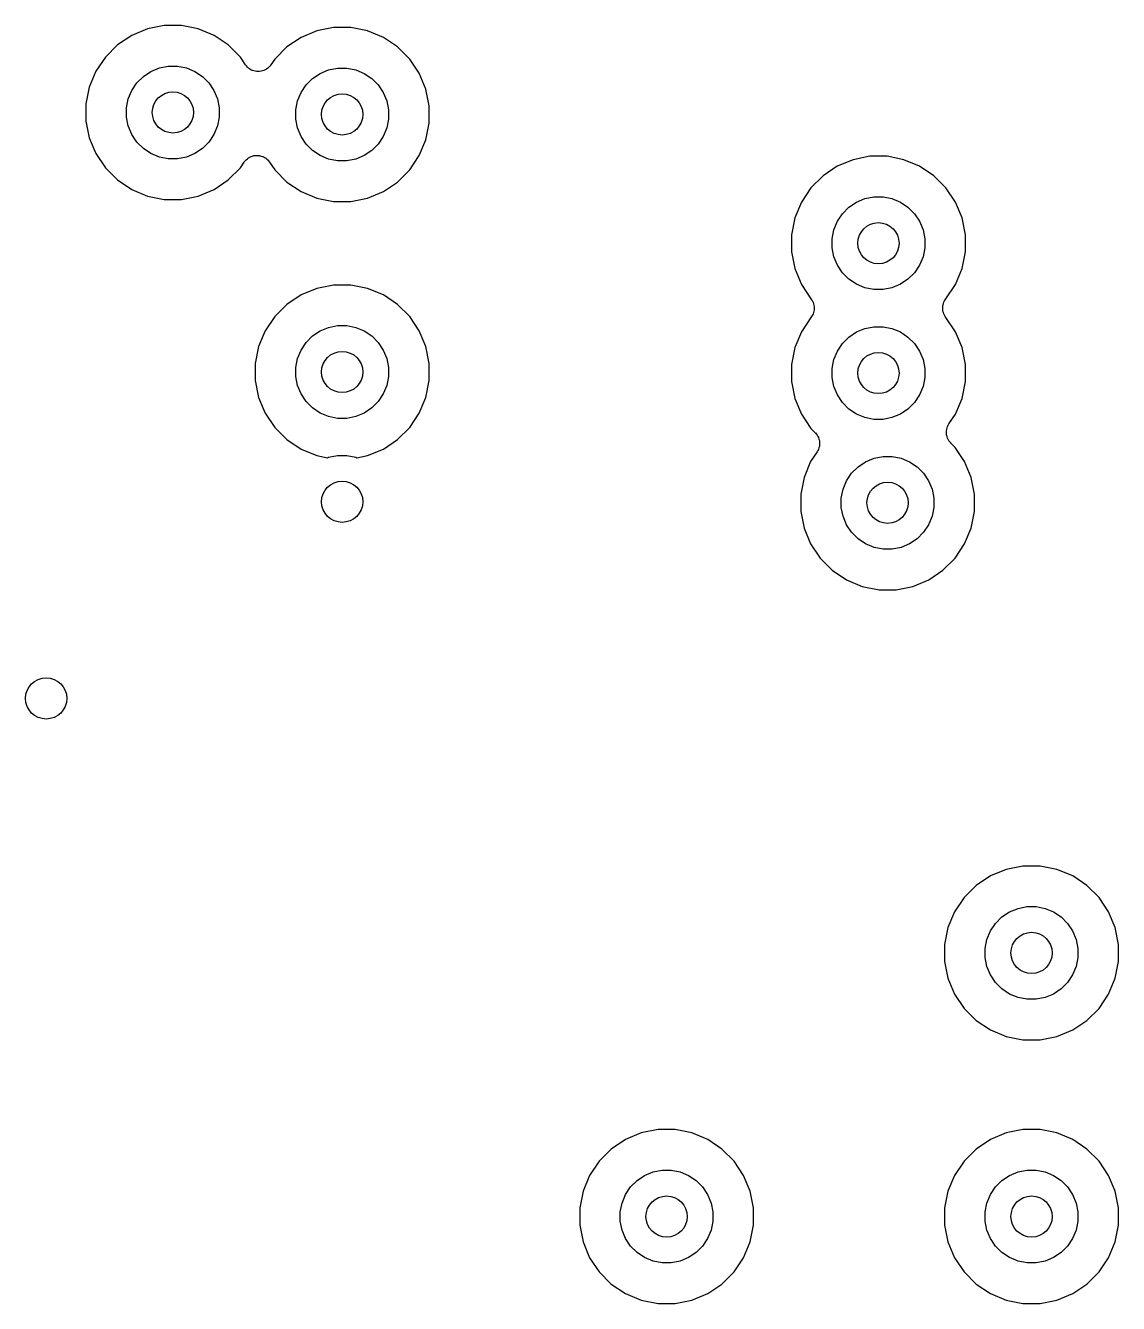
# Model space of a CAD drawing. Extents: x 3.6 to 7.49, y -4.48 to -2.36.
# Drawn here: x 6.7038 to 7.1282, y -3.9097 to -3.4135 of the extents above; entities that cross this region are included whole.
import ezdxf

# ---------------------------------------------------------------- set-up
doc = ezdxf.new("R2010")
doc.units = 0
doc.header["$MEASUREMENT"] = 0
doc.layers.add('BLACK', color=7, linetype='CONTINUOUS')

msp = doc.modelspace()

# ---------------------------------------------------------------- linework, layer by layer
at = {"layer": 'BLACK', "linetype": 'CONTINUOUS'}
for p, q in [((6.7577, -3.4135), (6.75118, -3.41479)), ((6.76435, -3.4135), (6.7577, -3.4135)), ((6.77087, -3.41479), (6.76435, -3.4135)), ((6.74504, -3.41734), (6.73951, -3.42103)), ((6.75118, -3.41479), (6.74504, -3.41734)), ((6.77701, -3.41734), (6.77087, -3.41479)), ((6.78254, -3.42103), (6.77701, -3.41734)), ((6.81079, -3.41812), (6.80526, -3.42182)), ((6.81693, -3.41558), (6.81079, -3.41812)), ((6.82345, -3.41428), (6.81693, -3.41558)), ((6.8301, -3.41428), (6.82345, -3.41428)), ((6.83662, -3.41558), (6.8301, -3.41428)), ((6.84276, -3.41812), (6.83662, -3.41558)), ((6.84828, -3.42182), (6.84276, -3.41812)), ((6.73951, -3.42103), (6.73481, -3.42573)), ((6.78724, -3.42573), (6.78254, -3.42103)), ((6.80526, -3.42182), (6.80056, -3.42652)), ((6.85299, -3.42652), (6.84828, -3.42182)), ((6.73481, -3.42573), (6.73112, -3.43126)), ((6.78925, -3.42874), (6.78724, -3.42573)), ((6.78961, -3.42918), (6.78925, -3.42874)), ((6.79902, -3.42881), (6.79866, -3.42924)), ((6.79904, -3.42879), (6.79902, -3.42881)), ((6.79907, -3.42874), (6.79904, -3.42878)), ((6.79904, -3.42878), (6.79904, -3.42879)), ((6.79904, -3.42879), (6.79904, -3.42879)), ((6.80056, -3.42652), (6.79907, -3.42874)), ((6.85668, -3.43205), (6.85299, -3.42652)), ((6.73112, -3.43126), (6.72857, -3.4374)), ((6.74704, -3.43577), (6.74955, -3.43326)), ((6.74955, -3.43326), (6.7525, -3.43129)), ((6.7525, -3.43129), (6.75577, -3.42994)), ((6.75577, -3.42994), (6.75925, -3.42924)), ((6.75925, -3.42924), (6.7628, -3.42924)), ((6.7628, -3.42924), (6.76627, -3.42994)), ((6.76627, -3.42994), (6.76955, -3.43129)), ((6.76955, -3.43129), (6.7725, -3.43326)), ((6.7725, -3.43326), (6.77501, -3.43577)), ((6.78996, -3.42961), (6.78961, -3.42918)), ((6.78997, -3.42962), (6.78996, -3.42961)), ((6.78998, -3.42963), (6.78997, -3.42962)), ((6.79042, -3.42999), (6.78998, -3.42963)), ((6.79085, -3.43035), (6.79042, -3.42999)), ((6.79086, -3.43036), (6.79085, -3.43035)), ((6.79087, -3.43037), (6.79086, -3.43036)), ((6.79136, -3.43063), (6.79087, -3.43037)), ((6.79186, -3.4309), (6.79136, -3.43063)), ((6.79187, -3.43091), (6.79186, -3.4309)), ((6.79189, -3.43091), (6.79187, -3.43091)), ((6.79242, -3.43108), (6.79189, -3.43091)), ((6.79296, -3.43124), (6.79242, -3.43108)), ((6.79297, -3.43125), (6.79296, -3.43124)), ((6.79299, -3.43125), (6.79297, -3.43125)), ((6.79355, -3.43131), (6.79299, -3.43125)), ((6.7941, -3.43137), (6.79355, -3.43131)), ((6.79412, -3.43137), (6.7941, -3.43137)), ((6.79413, -3.43137), (6.79412, -3.43137)), ((6.79469, -3.43132), (6.79413, -3.43137)), ((6.79525, -3.43127), (6.79469, -3.43132)), ((6.79527, -3.43126), (6.79525, -3.43127)), ((6.79528, -3.43126), (6.79527, -3.43126)), ((6.79581, -3.4311), (6.79528, -3.43126)), ((6.79636, -3.43094), (6.79581, -3.4311)), ((6.79637, -3.43094), (6.79636, -3.43094)), ((6.79639, -3.43093), (6.79637, -3.43094)), ((6.79688, -3.43067), (6.79639, -3.43093)), ((6.79738, -3.43041), (6.79688, -3.43067)), ((6.79739, -3.4304), (6.79738, -3.43041)), ((6.79741, -3.4304), (6.79739, -3.4304)), ((6.79784, -3.43005), (6.79741, -3.4304)), ((6.79828, -3.42969), (6.79784, -3.43005)), ((6.79829, -3.42968), (6.79828, -3.42969)), ((6.7983, -3.42967), (6.79829, -3.42968)), ((6.79866, -3.42924), (6.7983, -3.42967)), ((6.8153, -3.43405), (6.81825, -3.43208)), ((6.81825, -3.43208), (6.82152, -3.43072)), ((6.82152, -3.43072), (6.825, -3.43003)), ((6.825, -3.43003), (6.82854, -3.43003)), ((6.82854, -3.43003), (6.83202, -3.43072)), ((6.83202, -3.43072), (6.8353, -3.43208)), ((6.8353, -3.43208), (6.83825, -3.43405)), ((6.85922, -3.43819), (6.85668, -3.43205)), ((6.72857, -3.4374), (6.72728, -3.44392)), ((6.74372, -3.44199), (6.74507, -3.43872)), ((6.74507, -3.43872), (6.74704, -3.43577)), ((6.77501, -3.43577), (6.77698, -3.43872)), ((6.77698, -3.43872), (6.77833, -3.44199)), ((6.81082, -3.43951), (6.81279, -3.43656)), ((6.81279, -3.43656), (6.8153, -3.43405)), ((6.83825, -3.43405), (6.84075, -3.43656)), ((6.84075, -3.43656), (6.84272, -3.43951)), ((6.86052, -3.44471), (6.85922, -3.43819)), ((6.74302, -3.44547), (6.74372, -3.44199)), ((6.77833, -3.44199), (6.77902, -3.44547)), ((6.80877, -3.44626), (6.80946, -3.44278)), ((6.80946, -3.44278), (6.81082, -3.43951)), ((6.84272, -3.43951), (6.84408, -3.44278)), ((6.84408, -3.44278), (6.84477, -3.44626)), ((6.72728, -3.44392), (6.72728, -3.45057)), ((6.74302, -3.44902), (6.74302, -3.44547)), ((6.77902, -3.44547), (6.77902, -3.44902)), ((6.80877, -3.4498), (6.80877, -3.44626)), ((6.84477, -3.44626), (6.84477, -3.4498)), ((6.86052, -3.45136), (6.86052, -3.44471)), ((6.72728, -3.45057), (6.72857, -3.45709)), ((6.74372, -3.45249), (6.74302, -3.44902)), ((6.74507, -3.45577), (6.74372, -3.45249)), ((6.77833, -3.45249), (6.77698, -3.45577)), ((6.77902, -3.44902), (6.77833, -3.45249)), ((6.80946, -3.45328), (6.80877, -3.4498)), ((6.81082, -3.45656), (6.80946, -3.45328)), ((6.84408, -3.45328), (6.84272, -3.45656)), ((6.84477, -3.4498), (6.84408, -3.45328)), ((6.85922, -3.45788), (6.86052, -3.45136)), ((6.72857, -3.45709), (6.73112, -3.46323)), ((6.74704, -3.45872), (6.74507, -3.45577)), ((6.74955, -3.46123), (6.74704, -3.45872)), ((6.77501, -3.45872), (6.7725, -3.46123)), ((6.77698, -3.45577), (6.77501, -3.45872)), ((6.81279, -3.45951), (6.81082, -3.45656)), ((6.84272, -3.45656), (6.84075, -3.45951)), ((6.85668, -3.46402), (6.85922, -3.45788)), ((6.73112, -3.46323), (6.73481, -3.46876)), ((6.7525, -3.4632), (6.74955, -3.46123)), ((6.75577, -3.46455), (6.7525, -3.4632)), ((6.76955, -3.4632), (6.76627, -3.46455)), ((6.7725, -3.46123), (6.76955, -3.4632)), ((6.8153, -3.46201), (6.81279, -3.45951)), ((6.81825, -3.46398), (6.8153, -3.46201)), ((6.83825, -3.46201), (6.8353, -3.46398)), ((6.84075, -3.45951), (6.83825, -3.46201)), ((6.75925, -3.46524), (6.75577, -3.46455)), ((6.7628, -3.46524), (6.75925, -3.46524)), ((6.76627, -3.46455), (6.7628, -3.46524)), ((6.78724, -3.46876), (6.78872, -3.46653)), ((6.78872, -3.46653), (6.78875, -3.46649)), ((6.78875, -3.46649), (6.78877, -3.46646)), ((6.78875, -3.46649), (6.78875, -3.46649)), ((6.78875, -3.46649), (6.78875, -3.46649)), ((6.78877, -3.46646), (6.78913, -3.46603)), ((6.78913, -3.46603), (6.78949, -3.4656)), ((6.78949, -3.4656), (6.7895, -3.46559)), ((6.7895, -3.46559), (6.78951, -3.46558)), ((6.78951, -3.46558), (6.78995, -3.46523)), ((6.78995, -3.46523), (6.79039, -3.46488)), ((6.79039, -3.46488), (6.7904, -3.46487)), ((6.7904, -3.46487), (6.79041, -3.46486)), ((6.79041, -3.46486), (6.79091, -3.4646)), ((6.79091, -3.4646), (6.79141, -3.46434)), ((6.79141, -3.46434), (6.79142, -3.46434)), ((6.79142, -3.46434), (6.79144, -3.46433)), ((6.79144, -3.46433), (6.79198, -3.46417)), ((6.79198, -3.46417), (6.79251, -3.46401)), ((6.79251, -3.46401), (6.79253, -3.46401)), ((6.79253, -3.46401), (6.79254, -3.46401)), ((6.79254, -3.46401), (6.7931, -3.46396)), ((6.7931, -3.46396), (6.79366, -3.46391)), ((6.79366, -3.46391), (6.79368, -3.46391)), ((6.79368, -3.46391), (6.79369, -3.46391)), ((6.79369, -3.46391), (6.79425, -3.46397)), ((6.79425, -3.46397), (6.79481, -3.46402)), ((6.79481, -3.46402), (6.79482, -3.46403)), ((6.79482, -3.46403), (6.79484, -3.46403)), ((6.79484, -3.46403), (6.79537, -3.4642)), ((6.79537, -3.4642), (6.79591, -3.46436)), ((6.79591, -3.46436), (6.79592, -3.46437)), ((6.79592, -3.46437), (6.79594, -3.46437)), ((6.79594, -3.46437), (6.79642, -3.46464)), ((6.79642, -3.46464), (6.79692, -3.46491)), ((6.79692, -3.46491), (6.79694, -3.46492)), ((6.79694, -3.46492), (6.79695, -3.46493)), ((6.79695, -3.46493), (6.79738, -3.46528)), ((6.79738, -3.46528), (6.79781, -3.46564)), ((6.79781, -3.46564), (6.79782, -3.46565)), ((6.79782, -3.46565), (6.79784, -3.46566)), ((6.79784, -3.46566), (6.79819, -3.46609)), ((6.79819, -3.46609), (6.79854, -3.46653)), ((6.79854, -3.46653), (6.80056, -3.46954)), ((6.82152, -3.46534), (6.81825, -3.46398)), ((6.825, -3.46603), (6.82152, -3.46534)), ((6.82854, -3.46603), (6.825, -3.46603)), ((6.83202, -3.46534), (6.82854, -3.46603)), ((6.8353, -3.46398), (6.83202, -3.46534)), ((6.85299, -3.46954), (6.85668, -3.46402)), ((7.01905, -3.46812), (7.01353, -3.47182)), ((7.0252, -3.46558), (7.01905, -3.46812)), ((7.03172, -3.46428), (7.0252, -3.46558)), ((7.03836, -3.46428), (7.03172, -3.46428)), ((7.04488, -3.46558), (7.03836, -3.46428)), ((7.05103, -3.46812), (7.04488, -3.46558)), ((7.05655, -3.47182), (7.05103, -3.46812)), ((6.73481, -3.46876), (6.73951, -3.47346)), ((6.73951, -3.47346), (6.74504, -3.47715)), ((6.77701, -3.47715), (6.78254, -3.47346)), ((6.78254, -3.47346), (6.78724, -3.46876)), ((6.80056, -3.46954), (6.80526, -3.47425)), ((6.84828, -3.47425), (6.85299, -3.46954)), ((7.01353, -3.47182), (7.00883, -3.47652)), ((7.06125, -3.47652), (7.05655, -3.47182)), ((6.74504, -3.47715), (6.75118, -3.4797)), ((6.77087, -3.4797), (6.77701, -3.47715)), ((6.80526, -3.47425), (6.81079, -3.47794)), ((6.81079, -3.47794), (6.81693, -3.48048)), ((6.83662, -3.48048), (6.84276, -3.47794)), ((6.84276, -3.47794), (6.84828, -3.47425)), ((7.00883, -3.47652), (7.00513, -3.48205)), ((7.06495, -3.48205), (7.06125, -3.47652)), ((6.75118, -3.4797), (6.7577, -3.48099)), ((6.7577, -3.48099), (6.76435, -3.48099)), ((6.76435, -3.48099), (6.77087, -3.4797)), ((6.81693, -3.48048), (6.82345, -3.48178)), ((6.82345, -3.48178), (6.8301, -3.48178)), ((6.8301, -3.48178), (6.83662, -3.48048)), ((7.00513, -3.48205), (7.00259, -3.48819)), ((7.02357, -3.48405), (7.02651, -3.48208)), ((7.02651, -3.48208), (7.02979, -3.48072)), ((7.02979, -3.48072), (7.03327, -3.48003)), ((7.03327, -3.48003), (7.03681, -3.48003)), ((7.03681, -3.48003), (7.04029, -3.48072)), ((7.04029, -3.48072), (7.04357, -3.48208)), ((7.04357, -3.48208), (7.04651, -3.48405)), ((7.06749, -3.48819), (7.06495, -3.48205)), ((7.00259, -3.48819), (7.00129, -3.49471)), ((7.01909, -3.48951), (7.02106, -3.48656)), ((7.02106, -3.48656), (7.02357, -3.48405)), ((7.04651, -3.48405), (7.04902, -3.48656)), ((7.04902, -3.48656), (7.05099, -3.48951)), ((7.06879, -3.49471), (7.06749, -3.48819)), ((7.01704, -3.49626), (7.01773, -3.49278)), ((7.01773, -3.49278), (7.01909, -3.48951)), ((7.05099, -3.48951), (7.05235, -3.49278)), ((7.05235, -3.49278), (7.05304, -3.49626)), ((7.00129, -3.49471), (7.00129, -3.50136)), ((7.01704, -3.4998), (7.01704, -3.49626)), ((7.05304, -3.49626), (7.05304, -3.4998)), ((7.06879, -3.50136), (7.06879, -3.49471)), ((7.00129, -3.50136), (7.00259, -3.50788)), ((7.01773, -3.50328), (7.01704, -3.4998)), ((7.01909, -3.50656), (7.01773, -3.50328)), ((7.05235, -3.50328), (7.05099, -3.50656)), ((7.05304, -3.4998), (7.05235, -3.50328)), ((7.06749, -3.50788), (7.06879, -3.50136)), ((7.00259, -3.50788), (7.00513, -3.51402)), ((7.02106, -3.50951), (7.01909, -3.50656)), ((7.05099, -3.50656), (7.04902, -3.50951)), ((7.06495, -3.51402), (7.06749, -3.50788)), ((7.02357, -3.51201), (7.02106, -3.50951)), ((7.02651, -3.51398), (7.02357, -3.51201)), ((7.04651, -3.51201), (7.04357, -3.51398)), ((7.04902, -3.50951), (7.04651, -3.51201)), ((6.81079, -3.51812), (6.80526, -3.52182)), ((6.81693, -3.51558), (6.81079, -3.51812)), ((6.82345, -3.51428), (6.81693, -3.51558)), ((6.8301, -3.51428), (6.82345, -3.51428)), ((6.83662, -3.51558), (6.8301, -3.51428)), ((6.84276, -3.51812), (6.83662, -3.51558)), ((6.84828, -3.52182), (6.84276, -3.51812)), ((7.00513, -3.51402), (7.00909, -3.51995)), ((7.02979, -3.51534), (7.02651, -3.51398)), ((7.03327, -3.51603), (7.02979, -3.51534)), ((7.03681, -3.51603), (7.03327, -3.51603)), ((7.04029, -3.51534), (7.03681, -3.51603)), ((7.04357, -3.51398), (7.04029, -3.51534)), ((7.06098, -3.51995), (7.06495, -3.51402)), ((6.80526, -3.52182), (6.80056, -3.52652)), ((6.85299, -3.52652), (6.84828, -3.52182)), ((7.00909, -3.51995), (7.00911, -3.51997)), ((7.00911, -3.51997), (7.00911, -3.51997)), ((7.00911, -3.51997), (7.00911, -3.51997)), ((7.00911, -3.51997), (7.00914, -3.52002)), ((7.00914, -3.52002), (7.00939, -3.5205)), ((7.00939, -3.5205), (7.00965, -3.52099)), ((7.00965, -3.52099), (7.00966, -3.52102)), ((7.00966, -3.52102), (7.00967, -3.52104)), ((7.00967, -3.52104), (7.00982, -3.52157)), ((7.00982, -3.52157), (7.00998, -3.5221)), ((7.00998, -3.5221), (7.00998, -3.52212)), ((7.00998, -3.52212), (7.00999, -3.52215)), ((7.00999, -3.52215), (7.01004, -3.5227)), ((7.01004, -3.5227), (7.01009, -3.52324)), ((7.05999, -3.52316), (7.06005, -3.52261)), ((7.05999, -3.52319), (7.05999, -3.52316)), ((7.05999, -3.52321), (7.05999, -3.52319)), ((7.06004, -3.52376), (7.05999, -3.52321)), ((7.06005, -3.52261), (7.0601, -3.52207)), ((7.0601, -3.52207), (7.06011, -3.52204)), ((7.06011, -3.52202), (7.06028, -3.52149)), ((7.06011, -3.52204), (7.06011, -3.52202)), ((7.06028, -3.52149), (7.06044, -3.52096)), ((7.06044, -3.52096), (7.06045, -3.52094)), ((7.06045, -3.52094), (7.06046, -3.52092)), ((7.06046, -3.52092), (7.06072, -3.52043)), ((7.06072, -3.52043), (7.06098, -3.51995)), ((6.80056, -3.52652), (6.79686, -3.53205)), ((6.85668, -3.53205), (6.85299, -3.52652)), ((7.00909, -3.52651), (7.00513, -3.53244)), ((7.00935, -3.52603), (7.00909, -3.52651)), ((7.00962, -3.52554), (7.00935, -3.52603)), ((7.00963, -3.52552), (7.00962, -3.52554)), ((7.00964, -3.52549), (7.00963, -3.52552)), ((7.0098, -3.52497), (7.00964, -3.52549)), ((7.00996, -3.52444), (7.0098, -3.52497)), ((7.00997, -3.52442), (7.00996, -3.52444)), ((7.01003, -3.52384), (7.00997, -3.52439)), ((7.00997, -3.52439), (7.00997, -3.52442)), ((7.01009, -3.5233), (7.01003, -3.52384)), ((7.01009, -3.52324), (7.01009, -3.52327)), ((7.01009, -3.52327), (7.01009, -3.5233)), ((7.06009, -3.52431), (7.06004, -3.52376)), ((7.0601, -3.52433), (7.06009, -3.52431)), ((7.0601, -3.52436), (7.0601, -3.52433)), ((7.06026, -3.52489), (7.0601, -3.52436)), ((7.06041, -3.52542), (7.06026, -3.52489)), ((7.06042, -3.52544), (7.06041, -3.52542)), ((7.06043, -3.52546), (7.06042, -3.52544)), ((7.06069, -3.52595), (7.06043, -3.52546)), ((7.06094, -3.52644), (7.06069, -3.52595)), ((7.06097, -3.52648), (7.06094, -3.52644)), ((7.06098, -3.52651), (7.06097, -3.52648)), ((7.06097, -3.52648), (7.06097, -3.52648)), ((7.06097, -3.52648), (7.06097, -3.52648)), ((7.06495, -3.53244), (7.06098, -3.52651)), ((6.79686, -3.53205), (6.79432, -3.53819)), ((6.8153, -3.53405), (6.81825, -3.53208)), ((6.81825, -3.53208), (6.82152, -3.53072)), ((6.82152, -3.53072), (6.825, -3.53003)), ((6.825, -3.53003), (6.82854, -3.53003)), ((6.82854, -3.53003), (6.83202, -3.53072)), ((6.83202, -3.53072), (6.8353, -3.53208)), ((6.8353, -3.53208), (6.83825, -3.53405)), ((6.85922, -3.53819), (6.85668, -3.53205)), ((7.00513, -3.53244), (7.00259, -3.53858)), ((7.02357, -3.53444), (7.02651, -3.53247)), ((7.02651, -3.53247), (7.02979, -3.53112)), ((7.02979, -3.53112), (7.03327, -3.53043)), ((7.03327, -3.53043), (7.03681, -3.53043)), ((7.03681, -3.53043), (7.04029, -3.53112)), ((7.04029, -3.53112), (7.04357, -3.53247)), ((7.04357, -3.53247), (7.04651, -3.53444)), ((7.06749, -3.53858), (7.06495, -3.53244)), ((6.81082, -3.53951), (6.81279, -3.53656)), ((6.81279, -3.53656), (6.8153, -3.53405)), ((6.83825, -3.53405), (6.84075, -3.53656)), ((6.84075, -3.53656), (6.84272, -3.53951)), ((7.01909, -3.5399), (7.02106, -3.53695)), ((7.02106, -3.53695), (7.02357, -3.53444)), ((7.04651, -3.53444), (7.04902, -3.53695)), ((7.04902, -3.53695), (7.05099, -3.5399)), ((6.79432, -3.53819), (6.79302, -3.54471)), ((6.80877, -3.54626), (6.80946, -3.54278)), ((6.80946, -3.54278), (6.81082, -3.53951)), ((6.84272, -3.53951), (6.84408, -3.54278)), ((6.84408, -3.54278), (6.84477, -3.54626)), ((6.86052, -3.54471), (6.85922, -3.53819)), ((7.00259, -3.53858), (7.00129, -3.5451)), ((7.01773, -3.54317), (7.01909, -3.5399)), ((7.05099, -3.5399), (7.05235, -3.54317)), ((7.06879, -3.5451), (7.06749, -3.53858)), ((6.79302, -3.54471), (6.79302, -3.55136)), ((6.80877, -3.5498), (6.80877, -3.54626)), ((6.84477, -3.54626), (6.84477, -3.5498)), ((6.86052, -3.55136), (6.86052, -3.54471)), ((7.00129, -3.5451), (7.00129, -3.55175)), ((7.01704, -3.54665), (7.01773, -3.54317)), ((7.01704, -3.5502), (7.01704, -3.54665)), ((7.05235, -3.54317), (7.05304, -3.54665)), ((7.05304, -3.54665), (7.05304, -3.5502)), ((7.06879, -3.55175), (7.06879, -3.5451)), ((6.79302, -3.55136), (6.79432, -3.55788)), ((6.80946, -3.55328), (6.80877, -3.5498)), ((6.84477, -3.5498), (6.84408, -3.55328)), ((6.85922, -3.55788), (6.86052, -3.55136)), ((7.00129, -3.55175), (7.00259, -3.55827)), ((7.01773, -3.55368), (7.01704, -3.5502)), ((7.05304, -3.5502), (7.05235, -3.55368)), ((7.06749, -3.55827), (7.06879, -3.55175)), ((6.79432, -3.55788), (6.79686, -3.56402)), ((6.81082, -3.55656), (6.80946, -3.55328)), ((6.81279, -3.55951), (6.81082, -3.55656)), ((6.84272, -3.55656), (6.84075, -3.55951)), ((6.84408, -3.55328), (6.84272, -3.55656)), ((6.85668, -3.56402), (6.85922, -3.55788)), ((7.01909, -3.55695), (7.01773, -3.55368)), ((7.02106, -3.5599), (7.01909, -3.55695)), ((7.05099, -3.55695), (7.04902, -3.5599)), ((7.05235, -3.55368), (7.05099, -3.55695)), ((6.8153, -3.56201), (6.81279, -3.55951)), ((6.81825, -3.56398), (6.8153, -3.56201)), ((6.83825, -3.56201), (6.8353, -3.56398)), ((6.84075, -3.55951), (6.83825, -3.56201)), ((7.00259, -3.55827), (7.00513, -3.56441)), ((7.02357, -3.56241), (7.02106, -3.5599)), ((7.02651, -3.56438), (7.02357, -3.56241)), ((7.04651, -3.56241), (7.04357, -3.56438)), ((7.04902, -3.5599), (7.04651, -3.56241)), ((7.06495, -3.56441), (7.06749, -3.55827)), ((6.79686, -3.56402), (6.80056, -3.56954)), ((6.82152, -3.56534), (6.81825, -3.56398)), ((6.825, -3.56603), (6.82152, -3.56534)), ((6.82854, -3.56603), (6.825, -3.56603)), ((6.83202, -3.56534), (6.82854, -3.56603)), ((6.8353, -3.56398), (6.83202, -3.56534)), ((6.85299, -3.56954), (6.85668, -3.56402)), ((7.00513, -3.56441), (7.00883, -3.56994)), ((7.02979, -3.56573), (7.02651, -3.56438)), ((7.03327, -3.56643), (7.02979, -3.56573)), ((7.03681, -3.56643), (7.03327, -3.56643)), ((7.04029, -3.56573), (7.03681, -3.56643)), ((7.04357, -3.56438), (7.04029, -3.56573)), ((7.06241, -3.5682), (7.06495, -3.56441)), ((6.80056, -3.56954), (6.80526, -3.57425)), ((6.84828, -3.57425), (6.85299, -3.56954)), ((7.00883, -3.56994), (7.01047, -3.57159)), ((7.01047, -3.57159), (7.0105, -3.57161)), ((7.0105, -3.57161), (7.0105, -3.57161)), ((7.0105, -3.57161), (7.0105, -3.57161)), ((7.0105, -3.57161), (7.01053, -3.57165)), ((7.01053, -3.57165), (7.01088, -3.57208)), ((7.01088, -3.57208), (7.01123, -3.57251)), ((7.01123, -3.57251), (7.01124, -3.57253)), ((7.01124, -3.57253), (7.01125, -3.57255)), ((7.01125, -3.57255), (7.0115, -3.57303)), ((7.06142, -3.57142), (7.06148, -3.57087)), ((7.06142, -3.57144), (7.06142, -3.57142)), ((7.06142, -3.57147), (7.06142, -3.57144)), ((7.06147, -3.57202), (7.06142, -3.57147)), ((7.06152, -3.57257), (7.06147, -3.57202)), ((7.06148, -3.57087), (7.06153, -3.57032)), ((7.06153, -3.57259), (7.06152, -3.57257)), ((7.06153, -3.57032), (7.06154, -3.5703)), ((7.06153, -3.57261), (7.06153, -3.57259)), ((7.06169, -3.57315), (7.06153, -3.57261)), ((7.06154, -3.57027), (7.06171, -3.56974)), ((7.06154, -3.5703), (7.06154, -3.57027)), ((7.06171, -3.56974), (7.06187, -3.56922)), ((7.06187, -3.56922), (7.06188, -3.5692)), ((7.06188, -3.5692), (7.06189, -3.56917)), ((7.06189, -3.56917), (7.06215, -3.56869)), ((7.06215, -3.56869), (7.06241, -3.5682)), ((6.80526, -3.57425), (6.81079, -3.57794)), ((6.84276, -3.57794), (6.84828, -3.57425)), ((7.0115, -3.57303), (7.01176, -3.57353)), ((7.01191, -3.5775), (7.01175, -3.57803)), ((7.01176, -3.57353), (7.01177, -3.57355)), ((7.01177, -3.57355), (7.01178, -3.57357)), ((7.01178, -3.57357), (7.01193, -3.57409)), ((7.01208, -3.57697), (7.01191, -3.5775)), ((7.01193, -3.57409), (7.01209, -3.57463)), ((7.01209, -3.57692), (7.01208, -3.57695)), ((7.01208, -3.57695), (7.01208, -3.57697)), ((7.01209, -3.57463), (7.0121, -3.57465)), ((7.01214, -3.57637), (7.01209, -3.57692)), ((7.0121, -3.57465), (7.0121, -3.57468)), ((7.0121, -3.57468), (7.01215, -3.57522)), ((7.0122, -3.57582), (7.01214, -3.57637)), ((7.01215, -3.57522), (7.0122, -3.57578)), ((7.0122, -3.57578), (7.0122, -3.5758)), ((7.0122, -3.5758), (7.0122, -3.57582)), ((7.06184, -3.57368), (7.06169, -3.57315)), ((7.06185, -3.5737), (7.06184, -3.57368)), ((7.06186, -3.57372), (7.06185, -3.5737)), ((7.06212, -3.57421), (7.06186, -3.57372)), ((7.06237, -3.5747), (7.06212, -3.57421)), ((7.06239, -3.57472), (7.06237, -3.5747)), ((7.0624, -3.57474), (7.06239, -3.57472)), ((7.06274, -3.57517), (7.0624, -3.57474)), ((7.06309, -3.5756), (7.06274, -3.57517)), ((7.06312, -3.57563), (7.06309, -3.5756)), ((7.06315, -3.57566), (7.06312, -3.57563)), ((7.06312, -3.57563), (7.06312, -3.57563)), ((7.06312, -3.57563), (7.06312, -3.57563)), ((7.0648, -3.57731), (7.06315, -3.57566)), ((7.06849, -3.58283), (7.0648, -3.57731)), ((6.81079, -3.57794), (6.81693, -3.58048)), ((6.81693, -3.58048), (6.82107, -3.58131)), ((6.82107, -3.58131), (6.82152, -3.58112)), ((6.82152, -3.58112), (6.825, -3.58043)), ((6.825, -3.58043), (6.82854, -3.58043)), ((6.82854, -3.58043), (6.83202, -3.58112)), ((6.83202, -3.58112), (6.83248, -3.58131)), ((6.83248, -3.58131), (6.83662, -3.58048)), ((6.83662, -3.58048), (6.84276, -3.57794)), ((7.01121, -3.57904), (7.00868, -3.58283)), ((7.01147, -3.57855), (7.01121, -3.57904)), ((7.01173, -3.57807), (7.01147, -3.57855)), ((7.01174, -3.57805), (7.01173, -3.57807)), ((7.01175, -3.57803), (7.01174, -3.57805)), ((7.03006, -3.58287), (7.03333, -3.58151)), ((7.03333, -3.58151), (7.03681, -3.58082)), ((7.03681, -3.58082), (7.04036, -3.58082)), ((7.04036, -3.58082), (7.04383, -3.58151)), ((7.04383, -3.58151), (7.04711, -3.58287)), ((7.00868, -3.58283), (7.00613, -3.58897)), ((7.02263, -3.59029), (7.0246, -3.58734)), ((7.0246, -3.58734), (7.02711, -3.58484)), ((7.02711, -3.58484), (7.03006, -3.58287)), ((7.04711, -3.58287), (7.05006, -3.58484)), ((7.05006, -3.58484), (7.05256, -3.58734)), ((7.05256, -3.58734), (7.05453, -3.59029)), ((7.07103, -3.58897), (7.06849, -3.58283)), ((7.00613, -3.58897), (7.00483, -3.5955)), ((7.02127, -3.59357), (7.02263, -3.59029)), ((7.05453, -3.59029), (7.05589, -3.59357)), ((7.07233, -3.5955), (7.07103, -3.58897)), ((7.00483, -3.5955), (7.00483, -3.60214)), ((7.02058, -3.59705), (7.02127, -3.59357)), ((7.02058, -3.60059), (7.02058, -3.59705)), ((7.05589, -3.59357), (7.05658, -3.59705)), ((7.05658, -3.59705), (7.05658, -3.60059)), ((7.07233, -3.60214), (7.07233, -3.5955)), ((7.00483, -3.60214), (7.00613, -3.60866)), ((7.02127, -3.60407), (7.02058, -3.60059)), ((7.05658, -3.60059), (7.05589, -3.60407)), ((7.07103, -3.60866), (7.07233, -3.60214)), ((7.02263, -3.60735), (7.02127, -3.60407)), ((7.0246, -3.61029), (7.02263, -3.60735)), ((7.05453, -3.60735), (7.05256, -3.61029)), ((7.05589, -3.60407), (7.05453, -3.60735)), ((7.00613, -3.60866), (7.00868, -3.6148)), ((7.02711, -3.6128), (7.0246, -3.61029)), ((7.05256, -3.61029), (7.05006, -3.6128)), ((7.06849, -3.6148), (7.07103, -3.60866)), ((7.00868, -3.6148), (7.01237, -3.62033)), ((7.03006, -3.61477), (7.02711, -3.6128)), ((7.03333, -3.61613), (7.03006, -3.61477)), ((7.03681, -3.61682), (7.03333, -3.61613)), ((7.04036, -3.61682), (7.03681, -3.61682)), ((7.04383, -3.61613), (7.04036, -3.61682)), ((7.04711, -3.61477), (7.04383, -3.61613)), ((7.05006, -3.6128), (7.04711, -3.61477)), ((7.0648, -3.62033), (7.06849, -3.6148)), ((7.01237, -3.62033), (7.01707, -3.62503)), ((7.0601, -3.62503), (7.0648, -3.62033)), ((7.01707, -3.62503), (7.0226, -3.62873)), ((7.05457, -3.62873), (7.0601, -3.62503)), ((7.0226, -3.62873), (7.02874, -3.63127)), ((7.02874, -3.63127), (7.03526, -3.63257)), ((7.04191, -3.63257), (7.04843, -3.63127)), ((7.04843, -3.63127), (7.05457, -3.62873)), ((7.03526, -3.63257), (7.04191, -3.63257)), ((7.08464, -3.74117), (7.0785, -3.74371)), ((7.09116, -3.73987), (7.08464, -3.74117)), ((7.09781, -3.73987), (7.09116, -3.73987)), ((7.10433, -3.74117), (7.09781, -3.73987)), ((7.11047, -3.74371), (7.10433, -3.74117)), ((7.0785, -3.74371), (7.07298, -3.74741)), ((7.116, -3.74741), (7.11047, -3.74371)), ((7.07298, -3.74741), (7.06827, -3.75211)), ((7.1207, -3.75211), (7.116, -3.74741)), ((7.06827, -3.75211), (7.06458, -3.75764)), ((7.08596, -3.75767), (7.08924, -3.75631)), ((7.08924, -3.75631), (7.09272, -3.75562)), ((7.09272, -3.75562), (7.09626, -3.75562)), ((7.09626, -3.75562), (7.09974, -3.75631)), ((7.09974, -3.75631), (7.10301, -3.75767)), ((7.1244, -3.75764), (7.1207, -3.75211)), ((7.06458, -3.75764), (7.06204, -3.76378)), ((7.08051, -3.76215), (7.08301, -3.75964)), ((7.08301, -3.75964), (7.08596, -3.75767)), ((7.10301, -3.75767), (7.10596, -3.75964)), ((7.10596, -3.75964), (7.10847, -3.76215)), ((7.12694, -3.76378), (7.1244, -3.75764)), ((7.06204, -3.76378), (7.06074, -3.7703)), ((7.07718, -3.76837), (7.07854, -3.7651)), ((7.07854, -3.7651), (7.08051, -3.76215)), ((7.10847, -3.76215), (7.11044, -3.7651)), ((7.11044, -3.7651), (7.1118, -3.76837)), ((7.12824, -3.7703), (7.12694, -3.76378)), ((7.06074, -3.7703), (7.06074, -3.77695)), ((7.07649, -3.77185), (7.07718, -3.76837)), ((7.1118, -3.76837), (7.11249, -3.77185)), ((7.12824, -3.77695), (7.12824, -3.7703)), ((7.07649, -3.77539), (7.07649, -3.77185)), ((7.07718, -3.77887), (7.07649, -3.77539)), ((7.11249, -3.77539), (7.1118, -3.77887)), ((7.11249, -3.77185), (7.11249, -3.77539)), ((7.06074, -3.77695), (7.06204, -3.78347)), ((7.07854, -3.78215), (7.07718, -3.77887)), ((7.1118, -3.77887), (7.11044, -3.78215)), ((7.12694, -3.78347), (7.12824, -3.77695)), ((7.06204, -3.78347), (7.06458, -3.78961)), ((7.08051, -3.7851), (7.07854, -3.78215)), ((7.08301, -3.7876), (7.08051, -3.7851)), ((7.10847, -3.7851), (7.10596, -3.7876)), ((7.11044, -3.78215), (7.10847, -3.7851)), ((7.1244, -3.78961), (7.12694, -3.78347)), ((7.06458, -3.78961), (7.06827, -3.79514)), ((7.08596, -3.78957), (7.08301, -3.7876)), ((7.08924, -3.79093), (7.08596, -3.78957)), ((7.09272, -3.79162), (7.08924, -3.79093)), ((7.09974, -3.79093), (7.09626, -3.79162)), ((7.10301, -3.78957), (7.09974, -3.79093)), ((7.10596, -3.7876), (7.10301, -3.78957)), ((7.1207, -3.79514), (7.1244, -3.78961)), ((7.06827, -3.79514), (7.07298, -3.79984)), ((7.09626, -3.79162), (7.09272, -3.79162)), ((7.116, -3.79984), (7.1207, -3.79514)), ((7.07298, -3.79984), (7.0785, -3.80353)), ((7.11047, -3.80353), (7.116, -3.79984)), ((7.0785, -3.80353), (7.08464, -3.80607)), ((7.08464, -3.80607), (7.09116, -3.80737)), ((7.09781, -3.80737), (7.10433, -3.80607)), ((7.10433, -3.80607), (7.11047, -3.80353)), ((7.09116, -3.80737), (7.09781, -3.80737)), ((6.94291, -3.84353), (6.93677, -3.84608)), ((6.94943, -3.84224), (6.94291, -3.84353)), ((6.95608, -3.84224), (6.94943, -3.84224)), ((6.9626, -3.84353), (6.95608, -3.84224)), ((6.96874, -3.84608), (6.9626, -3.84353)), ((7.08464, -3.84353), (7.0785, -3.84608)), ((7.09116, -3.84224), (7.08464, -3.84353)), ((7.09781, -3.84224), (7.09116, -3.84224)), ((7.10433, -3.84353), (7.09781, -3.84224)), ((7.11047, -3.84608), (7.10433, -3.84353)), ((6.93124, -3.84977), (6.92654, -3.85447)), ((6.93677, -3.84608), (6.93124, -3.84977)), ((6.97427, -3.84977), (6.96874, -3.84608)), ((6.97897, -3.85447), (6.97427, -3.84977)), ((7.07298, -3.84977), (7.06827, -3.85447)), ((7.0785, -3.84608), (7.07298, -3.84977)), ((7.116, -3.84977), (7.11047, -3.84608)), ((7.1207, -3.85447), (7.116, -3.84977)), ((6.92654, -3.85447), (6.92285, -3.86)), ((6.98266, -3.86), (6.97897, -3.85447)), ((7.06827, -3.85447), (7.06458, -3.86)), ((7.1244, -3.86), (7.1207, -3.85447)), ((6.92285, -3.86), (6.92031, -3.86614)), ((6.94128, -3.862), (6.94423, -3.86003)), ((6.94423, -3.86003), (6.94751, -3.85868)), ((6.94751, -3.85868), (6.95098, -3.85798)), ((6.95098, -3.85798), (6.95453, -3.85798)), ((6.95453, -3.85798), (6.95801, -3.85868)), ((6.95801, -3.85868), (6.96128, -3.86003)), ((6.96128, -3.86003), (6.96423, -3.862)), ((6.98521, -3.86614), (6.98266, -3.86)), ((7.06458, -3.86), (7.06204, -3.86614)), ((7.08301, -3.862), (7.08596, -3.86003)), ((7.08596, -3.86003), (7.08924, -3.85868)), ((7.08924, -3.85868), (7.09272, -3.85798)), ((7.09272, -3.85798), (7.09626, -3.85798)), ((7.09626, -3.85798), (7.09974, -3.85868)), ((7.09974, -3.85868), (7.10301, -3.86003)), ((7.10301, -3.86003), (7.10596, -3.862)), ((7.12694, -3.86614), (7.1244, -3.86)), ((6.9368, -3.86746), (6.93877, -3.86451)), ((6.93877, -3.86451), (6.94128, -3.862)), ((6.96423, -3.862), (6.96674, -3.86451)), ((6.96674, -3.86451), (6.96871, -3.86746)), ((7.07854, -3.86746), (7.08051, -3.86451)), ((7.08051, -3.86451), (7.08301, -3.862)), ((7.10596, -3.862), (7.10847, -3.86451)), ((7.10847, -3.86451), (7.11044, -3.86746)), ((6.92031, -3.86614), (6.91901, -3.87266)), ((6.93545, -3.87073), (6.9368, -3.86746)), ((6.96871, -3.86746), (6.97006, -3.87073)), ((6.9865, -3.87266), (6.98521, -3.86614)), ((7.06204, -3.86614), (7.06074, -3.87266)), ((7.07718, -3.87073), (7.07854, -3.86746)), ((7.11044, -3.86746), (7.1118, -3.87073)), ((7.12824, -3.87266), (7.12694, -3.86614)), ((6.91901, -3.87266), (6.91901, -3.87931)), ((6.93476, -3.87421), (6.93545, -3.87073)), ((6.93476, -3.87776), (6.93476, -3.87421)), ((6.97006, -3.87073), (6.97076, -3.87421)), ((6.97076, -3.87421), (6.97076, -3.87776)), ((6.9865, -3.87931), (6.9865, -3.87266)), ((7.06074, -3.87266), (7.06074, -3.87931)), ((7.07649, -3.87421), (7.07718, -3.87073)), ((7.07649, -3.87776), (7.07649, -3.87421)), ((7.1118, -3.87073), (7.11249, -3.87421)), ((7.11249, -3.87421), (7.11249, -3.87776)), ((7.12824, -3.87931), (7.12824, -3.87266)), ((6.91901, -3.87931), (6.92031, -3.88583)), ((6.93545, -3.88123), (6.93476, -3.87776)), ((6.97076, -3.87776), (6.97006, -3.88123)), ((6.98521, -3.88583), (6.9865, -3.87931)), ((7.06074, -3.87931), (7.06204, -3.88583)), ((7.07718, -3.88123), (7.07649, -3.87776)), ((7.11249, -3.87776), (7.1118, -3.88123)), ((7.12694, -3.88583), (7.12824, -3.87931)), ((6.9368, -3.88451), (6.93545, -3.88123)), ((6.93877, -3.88746), (6.9368, -3.88451)), ((6.96871, -3.88451), (6.96674, -3.88746)), ((6.97006, -3.88123), (6.96871, -3.88451)), ((7.07854, -3.88451), (7.07718, -3.88123)), ((7.08051, -3.88746), (7.07854, -3.88451)), ((7.11044, -3.88451), (7.10847, -3.88746)), ((7.1118, -3.88123), (7.11044, -3.88451)), ((6.92031, -3.88583), (6.92285, -3.89197)), ((6.94128, -3.88997), (6.93877, -3.88746)), ((6.94423, -3.89194), (6.94128, -3.88997)), ((6.96423, -3.88997), (6.96128, -3.89194)), ((6.96674, -3.88746), (6.96423, -3.88997)), ((6.98266, -3.89197), (6.98521, -3.88583)), ((7.06204, -3.88583), (7.06458, -3.89197)), ((7.08301, -3.88997), (7.08051, -3.88746)), ((7.08596, -3.89194), (7.08301, -3.88997)), ((7.10596, -3.88997), (7.10301, -3.89194)), ((7.10847, -3.88746), (7.10596, -3.88997)), ((7.1244, -3.89197), (7.12694, -3.88583)), ((6.92285, -3.89197), (6.92654, -3.8975)), ((6.94751, -3.89329), (6.94423, -3.89194)), ((6.95098, -3.89398), (6.94751, -3.89329)), ((6.95453, -3.89398), (6.95098, -3.89398)), ((6.95801, -3.89329), (6.95453, -3.89398)), ((6.96128, -3.89194), (6.95801, -3.89329)), ((6.97897, -3.8975), (6.98266, -3.89197)), ((7.06458, -3.89197), (7.06827, -3.8975)), ((7.08924, -3.89329), (7.08596, -3.89194)), ((7.09272, -3.89398), (7.08924, -3.89329)), ((7.09626, -3.89398), (7.09272, -3.89398)), ((7.09974, -3.89329), (7.09626, -3.89398)), ((7.10301, -3.89194), (7.09974, -3.89329)), ((7.1207, -3.8975), (7.1244, -3.89197)), ((6.92654, -3.8975), (6.93124, -3.9022)), ((6.97427, -3.9022), (6.97897, -3.8975)), ((7.06827, -3.8975), (7.07298, -3.9022)), ((7.116, -3.9022), (7.1207, -3.8975)), ((6.93124, -3.9022), (6.93677, -3.90589)), ((6.96874, -3.90589), (6.97427, -3.9022)), ((7.07298, -3.9022), (7.0785, -3.90589)), ((7.11047, -3.90589), (7.116, -3.9022)), ((6.93677, -3.90589), (6.94291, -3.90844)), ((6.94291, -3.90844), (6.94943, -3.90973)), ((6.94943, -3.90973), (6.95608, -3.90973)), ((6.95608, -3.90973), (6.9626, -3.90844)), ((6.9626, -3.90844), (6.96874, -3.90589)), ((7.0785, -3.90589), (7.08464, -3.90844)), ((7.08464, -3.90844), (7.09116, -3.90973)), ((7.09116, -3.90973), (7.09781, -3.90973)), ((7.09781, -3.90973), (7.10433, -3.90844)), ((7.10433, -3.90844), (7.11047, -3.90589))]:
    msp.add_line(p, q, dxfattribs=at)
at = {"layer": 'BLACK'}
for centre in [(6.76102, -3.44724), (6.82677, -3.44803), (7.03504, -3.49803), (6.82677, -3.54803), (7.03504, -3.54843), (6.82677, -3.59843), (7.03858, -3.59882), (6.71181, -3.6748), (7.09449, -3.77362), (6.95276, -3.87598), (7.09449, -3.87598)]:
    msp.add_circle(centre, 0.008, dxfattribs=at)

doc.saveas('drawing.dxf')
